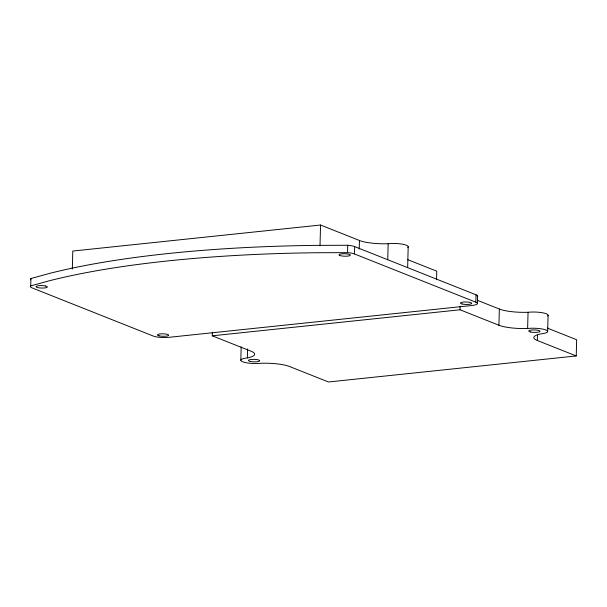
<?xml version="1.0" encoding="UTF-8"?>
<svg xmlns="http://www.w3.org/2000/svg" width="607" height="607" viewBox="0 0 607 607"><rect width="100%" height="100%" fill="white"/><g stroke="black" fill="none" stroke-linecap="round" stroke-linejoin="round"><path stroke-width="0.91" d="M476.047 294.82L475.85 302.187A11.336 2.489 1.5 0 1 471.859 305.503L168.822 337.333A11.336 2.489 1.5 0 1 153.305 336.066L31.921 287.832A11.336 2.489 1.5 0 1 30.707 285.912L30.896 278.545L49.592 273.385A429.126 94.343 1.5 0 1 316.3 245.372L347.728 245.274A11.336 2.489 1.5 0 1 354.663 246.586L476.047 294.82A11.336 2.489 1.5 0 1 477.261 296.74M72.324 269.045L72.794 251.048L320.557 225.022L359.45 240.478A25.319 5.569 1.5 0 0 388.161 243.718A13.286 2.921 1.5 0 1 402.896 244.264A13.286 2.921 1.5 0 1 407.775 247.451M547.264 328.068L576.65 339.745L576.225 355.952L328.463 381.978L289.569 366.522A25.319 5.569 1.5 0 0 260.866 363.282A13.286 2.921 1.5 0 1 242.671 361.802A13.286 2.921 1.5 0 1 247.353 357.918A25.319 5.569 1.5 0 0 251.161 351.263L212.268 335.808L212.359 332.204M240.827 360.3L241.176 346.787M247.353 357.918L247.588 348.911M320.01 245.865L320.557 225.022M475.85 302.187L354.473 253.961A11.336 2.489 1.5 0 0 347.538 252.641L347.728 245.274M354.473 253.961L354.663 246.586M359.23 248.999L359.45 240.478M387.736 259.819L388.161 243.718M407.654 267.543L408.192 246.7M436.532 279.721L436.759 271.192L407.373 259.515M576.225 355.952L537.332 340.504A25.319 5.569 1.5 0 1 541.141 333.85A13.286 2.921 1.5 0 0 545.822 329.958A13.286 2.921 1.5 0 0 527.627 328.478A25.319 5.569 1.5 0 1 498.924 325.238L460.03 309.782L460.121 306.186M477.428 303.47L477.618 296.102M498.924 325.238L499.349 309.031L477.739 300.442M527.627 328.478L528.052 312.271A25.319 5.569 1.5 0 1 499.349 309.031M537.332 340.504L537.476 335.102M547.666 331.468L548.091 315.253M30.707 285.912L49.395 280.753A429.126 94.343 1.5 0 1 316.11 252.74L347.538 252.641M212.268 335.808L460.03 309.782M30.957 279.835A11.336 2.489 1.5 0 1 30.896 278.545M528.052 312.271A13.286 2.921 1.5 0 1 542.787 312.817A13.286 2.921 1.5 0 1 547.673 316.004M45.646 286.018L44.463 285.791A5.668 1.244 1.5 0 0 36.033 286.572A5.668 1.244 1.5 0 0 43.666 288.029A5.668 1.244 1.5 0 0 45.646 286.018M339.26 255.183L339.047 254.857A5.668 1.244 1.5 0 1 347.06 253.908A5.668 1.244 1.5 0 1 348.403 256.017A5.668 1.244 1.5 0 1 339.26 255.183M159.095 335.83A5.668 1.244 1.5 0 0 168.549 335.489A5.668 1.244 1.5 0 0 161.538 333.804A5.668 1.244 1.5 0 0 159.095 335.83M462.132 304.001A5.668 1.244 1.5 0 0 471.586 303.659A5.668 1.244 1.5 0 0 464.575 301.975A5.668 1.244 1.5 0 0 462.132 304.001M250.145 361.393A5.668 1.244 1.5 0 0 259.591 361.044A5.668 1.244 1.5 0 0 252.588 359.359A5.668 1.244 1.5 0 0 250.145 361.393M530.419 331.953A5.668 1.244 1.5 0 0 539.873 331.612A5.668 1.244 1.5 0 0 532.863 329.927A5.668 1.244 1.5 0 0 530.419 331.953"/></g></svg>
